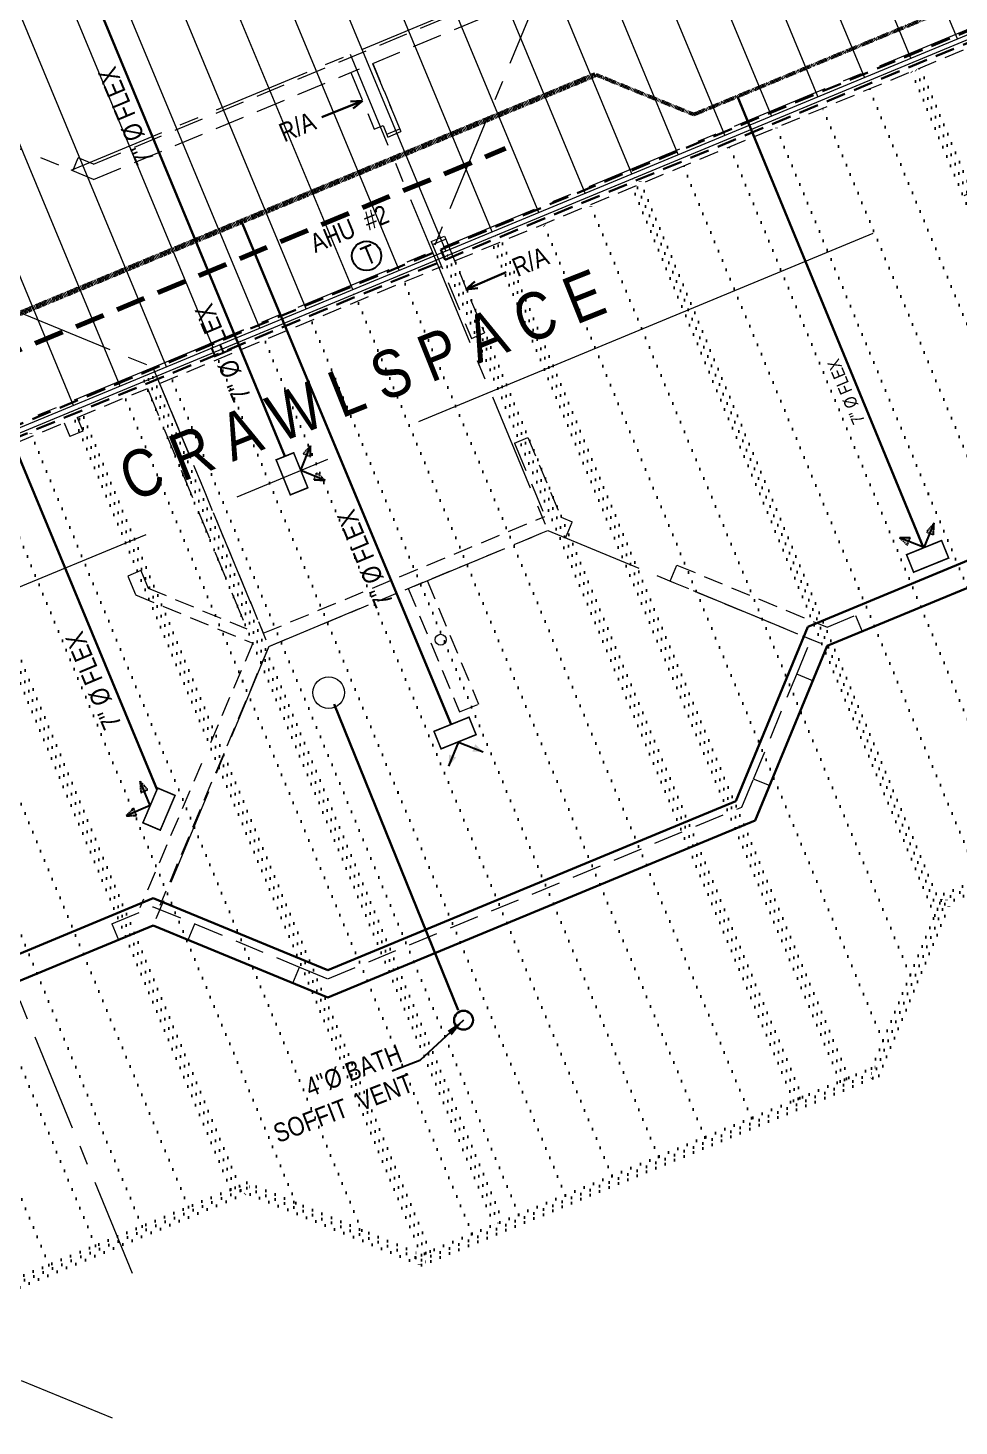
# Model space of a CAD drawing. Header units: inches. Extents: x 2775 to 35778, y 3242 to 10350.
# Drawn here: x 13675.5 to 13971.2, y 3516.1 to 3960.5 of the extents above; entities that cross this region are included whole.
import ezdxf

# ---------------------------------------------------------------- set-up
doc = ezdxf.new("R2010")
doc.units = ezdxf.units.IN
doc.header["$LTSCALE"] = 0.5
doc.header["$MEASUREMENT"] = 0
for name, pattern in [('CENTER', [2, 1.25, -0.25, 0.25, -0.25]), ('DOT2', [0.125, 0, -0.125]), ('HIDDEN', [0.375, 0.25, -0.125])]:
    doc.linetypes.add(name, pattern=pattern)
for name, color, linetype, lineweight in [('FL JOISTS', 7, 'CONTINUOUS', 20), ('FLOOR BEAMS', 3, 'HIDDEN', 30), ('FOUNDATION', 7, 'CONTINUOUS', 30), ('FOUNDATION TEXT', 7, 'CONTINUOUS', 9), ('GRID', 1, 'CENTER', 20), ('INT WALLS', 4, 'HIDDEN', 9), ('LAYOUT', 6, 'CONTINUOUS', 9), ('LL HVAC', 7, 'HIDDEN', 9), ('PT LUMBER', 7, 'DOT2', 40), ('WALLS', 4, 'HIDDEN', 9)]:
    doc.layers.add(name, color=color, linetype=linetype, lineweight=lineweight)
doc.layers.add('HVAC', color=7, linetype='CONTINUOUS')
doc.styles.add('ARCHENT', font='technical.ttf', dxfattribs={"height": 6})
doc.styles.add('ARCHENTLTD', font='technical.ttf', dxfattribs={"height": 6})
doc.dimstyles.new('ARCHENTLTD', dxfattribs={"dimtxt": 12, "dimasz": 6, "dimexe": 9, "dimexo": 3, "dimgap": 1, "dimtad": 0, "dimdec": 4, "dimzin": 1, "dimdsep": 46, "dimlunit": 4, "dimtxsty": 'ARCHENT', "dimcen": 6, "dimaunit": 1, "dimadec": 5, "dimazin": 0, "dimtfac": 1, "dimtdec": 4, "dimtofl": 0, "dimtmove": 0, "dimatfit": 3, "dimfxl": 1, "dimfrac": 2, "dimtolj": 1, "dimtzin": 0, "dimarcsym": 0})

msp = doc.modelspace()

# ---------------------------------------------------------------- hatches: boundary and pattern name
at = {"layer": 'HVAC', "linetype": 'HIDDEN', "ltscale": 0.75}
h = msp.add_hatch(color=1, dxfattribs=at)
h.paths.add_polyline_path([(13765.26, 3827.66), (13764.08, 3824.76), (13765.26, 3824.28)])
h.paths.add_polyline_path([(13762.91, 3825.23), (13764.08, 3824.76), (13765.26, 3827.66)])
h.paths.add_polyline_path([(13767.13, 3819.14), (13766.69, 3818.04), (13769.9, 3816.72)])
h.paths.add_polyline_path([(13766.69, 3818.04), (13766.24, 3816.91), (13769.9, 3816.72)])
h = msp.add_hatch(color=1, dxfattribs=at)
h.paths.add_polyline_path([(13952.38, 3798.45), (13955.28, 3797.28), (13955.76, 3798.45)])
h.paths.add_polyline_path([(13954.81, 3796.1), (13955.28, 3797.28), (13952.38, 3798.45)])
h.paths.add_polyline_path([(13960.9, 3800.32), (13962, 3799.88), (13963.31, 3803.09)])
h.paths.add_polyline_path([(13962, 3799.88), (13963.13, 3799.43), (13963.31, 3803.09)])
h = msp.add_hatch(color=1, dxfattribs=at)
h.paths.add_polyline_path([(13820.03, 3730.49), (13817.12, 3731.66), (13816.65, 3730.48)])
h.paths.add_polyline_path([(13817.6, 3732.83), (13817.12, 3731.66), (13820.03, 3730.49)])
h.paths.add_polyline_path([(13811.5, 3728.61), (13810.4, 3729.05), (13809.09, 3725.84)])
h.paths.add_polyline_path([(13810.4, 3729.05), (13809.28, 3729.51), (13809.09, 3725.84)])
h = msp.add_hatch(color=1, dxfattribs=at)
h.paths.add_polyline_path([(13706.64, 3710.1), (13709.52, 3711.33), (13709.03, 3712.5)])
h.paths.add_polyline_path([(13710.02, 3710.16), (13709.52, 3711.33), (13706.64, 3710.1)])
h.paths.add_polyline_path([(13711.34, 3717.46), (13712.43, 3717.92), (13711.09, 3721.12)])
h.paths.add_polyline_path([(13712.43, 3717.92), (13713.55, 3718.4), (13711.09, 3721.12)])

# ---------------------------------------------------------------- linework, layer by layer
at = {"layer": 'FL JOISTS', "ltscale": 50}
for p, q in [((13793.42, 3883.48), (13741.37, 4008.86)), ((13808.2, 3889.61), (13757.96, 4010.63)), ((13955.97, 3950.95), (13930.27, 4012.85)), ((13941.19, 3944.82), (13915.17, 4007.5)), ((13970.75, 3957.09), (13951.19, 4004.21)), ((13778.64, 3877.35), (13726.59, 4002.73)), ((13822.97, 3895.75), (13778.87, 4001.98)), ((13926.42, 3938.69), (13900.4, 4001.36)), ((13763.86, 3871.21), (13711.81, 3996.6)), ((13911.64, 3932.55), (13885.62, 3995.23)), ((13837.75, 3901.88), (13799.78, 3993.34)), ((13749.09, 3865.08), (13697.03, 3990.46)), ((13896.86, 3926.42), (13870.84, 3989.1)), ((13734.31, 3858.95), (13682.25, 3984.33)), ((13852.53, 3908.02), (13820.7, 3984.69)), ((13882.08, 3920.28), (13856.06, 3982.96)), ((13719.53, 3852.81), (13667.48, 3978.2)), ((13504.1, 3763.39), (14014.87, 3975.4)), ((13504.68, 3762.01), (14015.44, 3974.01)), ((13867.31, 3914.15), (13841.28, 3976.83)), ((13704.75, 3846.68), (13657.51, 3960.49)), ((13689.98, 3840.54), (13643.43, 3952.67))]:
    msp.add_line(p, q, dxfattribs=at)
at = {"layer": 'FLOOR BEAMS', "ltscale": 50}
for p, q in [((13806.67, 3890.07), (14017.62, 3977.62)), ((13808.01, 3886.82), (14018.96, 3974.39)), ((13503.72, 3764.32), (13806.67, 3890.07)), ((13806.67, 3890.07), (13808.01, 3886.82)), ((13505.06, 3761.07), (13808.01, 3886.82))]:
    msp.add_line(p, q, dxfattribs=at)
at = {"layer": 'FOUNDATION', "ltscale": 75}
for p, q in [((13923.22, 3770.18), (14011.89, 3806.99)), ((13929.35, 3764.07), (14018.02, 3800.87)), ((13900.36, 3714.73), (13923.22, 3770.18)), ((13906.47, 3708.55), (13929.35, 3764.07)), ((13770.74, 3660.97), (13900.36, 3714.73)), ((13770.74, 3652.31), (13906.47, 3708.55)), ((13626.62, 3647.09), (13715.29, 3683.89)), ((13715.29, 3683.89), (13770.74, 3660.97)), ((13626.63, 3638.43), (13715.3, 3675.24)), ((13715.3, 3675.24), (13770.74, 3652.31))]:
    msp.add_line(p, q, dxfattribs=at)
at = {"layer": 'GRID', "ltscale": 50}
for p, q in [((13689.16, 3915.32), (13840.5, 3978.13)), ((13715.17, 3852.62), (14017.89, 3978.26)), ((13840.5, 3978.13), (13803.84, 3889.42)), ((13777.82, 3952.12), (13803.84, 3889.42)), ((13644.79, 3933.66), (13689.16, 3915.32)), ((13626.45, 3889.3), (13715.17, 3852.62)), ((13715.17, 3852.62), (13803.84, 3889.43)), ((13715.17, 3852.62), (13803.28, 3889.15)), ((13803.84, 3889.42), (13840.63, 3800.74)), ((13505.55, 3765.62), (13715.17, 3852.62)), ((13715.17, 3852.62), (13751.96, 3763.94)), ((13751.96, 3763.94), (13840.63, 3800.74)), ((13840.63, 3800.74), (13929.35, 3764.07)), ((13929.35, 3764.07), (14018.02, 3800.87)), ((13929.35, 3764.07), (13906.43, 3708.62)), ((13751.96, 3763.94), (13715.29, 3675.24)), ((13770.74, 3652.31), (13906.44, 3708.64)), ((13626.63, 3638.43), (13715.29, 3675.24)), ((13715.29, 3675.24), (13770.74, 3652.31))]:
    msp.add_line(p, q, dxfattribs=at)
at = {"layer": 'HVAC', "color": 1, "linetype": 'HIDDEN', "lineweight": 50, "ltscale": 2.5}
for p, q in [((13886.99, 3932.98), (13990.11, 3975.77)), ((13886.99, 3932.98, -233521.4), (13855.78, 3945.7, -102801.62))]:
    msp.add_line(p, q, dxfattribs=at)
at = {"layer": 'HVAC', "color": 1, "linetype": 'Continuous', "lineweight": 30, "ltscale": 0.75}
for p, q in [((13728.73, 3892.96, 8965.13), (13697.24, 3968.83, -8867.66)), ((13900.84, 3938.73, 44589.53), (13960, 3795.27, 44589.53)), ((13743.33, 3899.02, 44589.53), (13809.97, 3739.15, 44589.53)), ((13757.1, 3824.34, 44589.53), (13728.73, 3892.96, 8965.13)), ((13716.49, 3718.38, 43499.51), (13656.51, 3862.98, 2795))]:
    msp.add_line(p, q, dxfattribs=at)
at = {"layer": 'HVAC', "color": 1, "linetype": 'HIDDEN', "lineweight": 70, "ltscale": 2.5}
msp.add_line((13536.93, 3813.34, -11.25), (13855.78, 3945.7, -11.25), dxfattribs=at)
at = {"layer": 'HVAC', "color": 5, "linetype": 'HIDDEN', "lineweight": 70, "ltscale": 75}
msp.add_line((13534.93, 3800.97, -11.25), (13827.16, 3922.26, -11.25), dxfattribs=at)
at = {"layer": 'HVAC', "color": 1, "linetype": 'Continuous', "ltscale": 0.75}
for p, q in [((13762.13, 3819.9, 44595.53), (13765.26, 3827.66, 44595.53)), ((13762.13, 3819.9, 44587.53), (13769.9, 3816.73, 44587.53)), ((13960.14, 3795.32), (13963.31, 3803.09)), ((13960.14, 3795.32, 8), (13952.38, 3798.45, 8)), ((13812.27, 3733.61), (13809.09, 3725.84)), ((13812.27, 3733.48, 8), (13820.03, 3730.36, 8)), ((13714.34, 3713.38, -43487.51), (13711.09, 3721.12, -43487.51)), ((13714.34, 3713.38, -43479.51), (13706.64, 3710.1, -43479.51))]:
    msp.add_line(p, q, dxfattribs=at)
at = {"layer": 'HVAC', "color": 1, "linetype": 'HIDDEN', "ltscale": 0.75}
for p, q in [((13765.26, 3827.66, 44595.53), (13762.91, 3825.23, 44595.53)), ((13765.26, 3824.28, 44595.53), (13765.26, 3827.66, 44595.53)), ((13762.91, 3825.23, 44595.53), (13765.26, 3824.28, 44595.53)), ((13767.13, 3819.14, 44595.53), (13766.24, 3816.91, 44595.53)), ((13769.9, 3816.73, 44587.53), (13767.13, 3819.14, 44587.53)), ((13766.24, 3816.91, 44587.53), (13769.9, 3816.73, 44587.53)), ((13963.31, 3803.09), (13960.9, 3800.32)), ((13960.9, 3800.32, 8), (13963.13, 3799.43, 8)), ((13963.13, 3799.43), (13963.31, 3803.09)), ((13955.76, 3798.45, 8), (13952.38, 3798.45, 8)), ((13952.38, 3798.45, 8), (13954.81, 3796.1, 8)), ((13954.81, 3796.1, 8), (13955.76, 3798.45, 8)), ((13713.55, 3718.4, -43487.51), (13711.09, 3721.12, -43487.51)), ((13711.09, 3721.12, -43487.51), (13711.34, 3717.46, -43487.51)), ((13711.34, 3717.46, -43479.51), (13713.55, 3718.4, -43479.51)), ((13709.03, 3712.5, -43479.51), (13706.64, 3710.1, -43479.51)), ((13710.02, 3710.16, -43479.51), (13709.03, 3712.5, -43479.51)), ((13706.64, 3710.1, -43479.51), (13710.02, 3710.16, -43479.51))]:
    msp.add_line(p, q, dxfattribs=at)
at = {"layer": 'HVAC', "color": 6, "lineweight": 30, "ltscale": 50}
msp.add_line((13812.18, 3648.27), (13772.79, 3745.52), dxfattribs=at)
at = {"layer": 'HVAC', "color": 1, "linetype": 'Continuous', "ltscale": 0.75, "const_width": 0.5}
for points, elevation in [([(13754.32, 3823.22), (13759.88, 3825.47), (13764.38, 3814.34), (13758.82, 3812.09), (13754.32, 3823.22)], 44589.53), ([(13717.52, 3705.51), (13711.99, 3707.86), (13716.68, 3718.9), (13722.21, 3716.56), (13717.52, 3705.51)], -43489.51)]:
    msp.add_lwpolyline(points, dxfattribs=dict(at, elevation=elevation))
for points in [[(13956.82, 3787.51), (13954.57, 3793.07), (13965.7, 3797.57), (13967.95, 3792.01), (13956.82, 3787.51)], [(13815.59, 3741.42), (13817.83, 3735.86), (13806.71, 3731.36), (13804.46, 3736.92), (13815.59, 3741.42)]]:
    msp.add_lwpolyline(points, dxfattribs=at)
at = {"layer": 'HVAC', "color": 1, "linetype": 'Continuous', "lineweight": 25, "ltscale": 50}
msp.add_circle((13783.03, 3888.04), 4.66, dxfattribs=at)
at = {"layer": 'HVAC', "color": 6, "linetype": 'Continuous', "lineweight": 9, "ltscale": 175}
msp.add_circle((13771.02, 3749.23, -2), 5, dxfattribs=at)
at = {"layer": 'HVAC', "color": 6, "linetype": 'Continuous', "lineweight": 30, "ltscale": 175}
msp.add_circle((13813.86, 3645.11, -0.7), 3, dxfattribs=at)
at = {"layer": 'INT WALLS', "ltscale": 75}
for p, q in [((13696.31, 3917.24), (13832.41, 3973.79)), ((13784.99, 3949.21), (13840.38, 3972.23)), ((13696.32, 3912.37), (13780.83, 3947.48)), ((13778.06, 3946.33), (13785.51, 3928.38)), ((13784.98, 3949.21), (13792.25, 3931.71)), ((13788.28, 3929.53), (13789.81, 3925.83)), ((13689.76, 3915.07), (13691.47, 3919.23)), ((13696.31, 3917.24), (13691.47, 3919.23)), ((13696.32, 3912.37), (13689.76, 3915.07)), ((13807.77, 3894.31), (13808.92, 3891.53)), ((13803.61, 3892.58), (13816.33, 3861.82)), ((13713.41, 3845.94), (13745.01, 3769.47)), ((13692.92, 3832.36), (13688.77, 3830.64)), ((13830.08, 3828.55), (13839.72, 3805.23)), ((13711.32, 3788.03), (13707.17, 3786.3))]:
    msp.add_line(p, q, dxfattribs=at)
at = {"layer": 'INT WALLS', "lineweight": 9, "ltscale": 50}
for p, q in [((13811.02, 3886.45), (14016.62, 3971.79)), ((13717.28, 3847.54), (13806.86, 3884.73)), ((13691.13, 3836.69), (13713.41, 3845.94)), ((13498.31, 3756.66), (13686.97, 3834.97))]:
    msp.add_line(p, q, dxfattribs=at)
at = {"layer": 'INT WALLS', "ltscale": 50}
for p, q in [((13784.99, 3949.21), (13793.97, 3927.56)), ((13785.51, 3928.38), (13788.28, 3929.53)), ((13789.43, 3926.76), (13793.59, 3928.48)), ((13789.81, 3925.83), (13793.97, 3927.56)), ((13803.61, 3892.58), (13807.77, 3894.31)), ((13803.99, 3891.66), (13808.15, 3893.38)), ((13691.13, 3836.69), (13692.92, 3832.36)), ((13686.97, 3834.97), (13688.77, 3830.64)), ((13750.24, 3768.1), (13839.72, 3805.23)), ((13751.96, 3763.94), (13840.63, 3800.74)), ((13711.32, 3788.03), (13713.63, 3782.44)), ((13707.2, 3786.21), (13709.65, 3780.3))]:
    msp.add_line(p, q, dxfattribs=at)
at = {"layer": 'LAYOUT', "color": 6, "linetype": 'CENTER', "lineweight": 5, "ltscale": 250}
for p, q in [((14405.76, 4086.59), (12862.17, 3446.84)), ((13875.55, 3446.84), (13368.53, 3656.76))]:
    msp.add_line(p, q, dxfattribs=at)
at = {"layer": 'PT LUMBER', "ltscale": 50}
for p, q in [((14050.2, 3720.08), (13955.16, 3948.99)), ((14051.58, 3720.65), (13956.55, 3949.57)), ((14052.97, 3721.23), (13957.93, 3950.14)), ((14036.81, 3714.52), (13941.77, 3943.43)), ((14022.03, 3708.38), (13926.99, 3937.3)), ((14007.25, 3702.25), (13912.21, 3931.17)), ((13992.47, 3696.11), (13897.44, 3925.03)), ((13977.7, 3689.98), (13882.66, 3918.9)), ((13963.57, 3678.37), (13866.5, 3912.19)), ((13964.38, 3680.33), (13867.88, 3912.76)), ((13965.19, 3682.29), (13869.27, 3913.34)), ((13955.74, 3659.42), (13853.1, 3906.63)), ((13947.09, 3638.51), (13838.33, 3900.5)), ((13933.49, 3625.62), (13822.16, 3893.79)), ((13934.88, 3626.2), (13823.55, 3894.36)), ((13936.26, 3626.77), (13824.93, 3894.94)), ((13921.48, 3620.65), (13810.16, 3888.8)), ((13918.71, 3619.5), (13807.39, 3887.65)), ((13920.1, 3620.07), (13808.77, 3888.23)), ((13905.32, 3613.94), (13793.99, 3882.1)), ((13890.54, 3607.81), (13779.22, 3875.96)), ((13875.76, 3601.68), (13764.44, 3869.83)), ((13860.98, 3595.55), (13749.66, 3863.69)), ((13846.2, 3589.42), (13734.88, 3857.56)), ((13713.74, 3848.78), (13824.95, 3580.61)), ((13715.13, 3849.36), (13826.34, 3581.19)), ((13831.42, 3583.29), (13720.11, 3851.43)), ((13816.64, 3577.17), (13705.33, 3845.29)), ((13712.35, 3848.21), (13823.57, 3580.04)), ((13803.25, 3571.61), (13691.94, 3839.73)), ((13800.48, 3570.46), (13689.17, 3838.58)), ((13800.48, 3570.46), (13689.17, 3838.58)), ((13801.86, 3571.04), (13690.55, 3839.16)), ((13781.52, 3578.3), (13675.77, 3833.02)), ((13760.61, 3586.95), (13661, 3826.89)), ((13739.88, 3591.24), (13644.83, 3820.18)), ((13741.26, 3591.82), (13646.22, 3820.76)), ((13742.65, 3592.4), (13647.6, 3821.33)), ((13726.48, 3585.69), (13631.44, 3814.62)), ((13711.71, 3579.55), (13616.66, 3808.49)), ((13696.93, 3573.42), (13601.89, 3802.36)), ((13682.15, 3567.28), (13587.11, 3796.22)), ((13966.37, 3685.14), (14092.53, 3737.5)), ((13965.56, 3683.18), (14095.64, 3737.17)), ((13966.71, 3682.03), (14094.82, 3735.21)), ((13943.48, 3629.76), (13966.37, 3685.14)), ((13943.82, 3626.66), (13967.52, 3683.99)), ((13945.78, 3627.47), (13968.67, 3682.84)), ((13798.52, 3569.65), (13945.44, 3630.58)), ((13800.48, 3568.84), (13944.63, 3628.62)), ((13800.48, 3567.22), (13945.78, 3627.47)), ((13620.74, 3540.17), (13747, 3592.57)), ((13623.51, 3542.95), (13745.04, 3593.38)), ((13743.08, 3590.95), (13800.48, 3567.22)), ((13745.04, 3593.38), (13800.48, 3570.46)), ((13745.04, 3591.76), (13802.44, 3568.03)), ((13625.21, 3540.4), (13745.04, 3590.14))]:
    msp.add_line(p, q, dxfattribs=at)
at = {"layer": 'PT LUMBER', "color": 1, "linetype": 'CENTER', "lineweight": 9, "ltscale": 50}
msp.add_line((13658.54, 3686.03), (13710.85, 3559.35), dxfattribs=at)
at = {"layer": 'WALLS', "color": 5, "linetype": 'Continuous', "lineweight": 30, "ltscale": 50}
for p, q in [((13781.78, 3937.36), (13768.79, 3932.16)), ((13781.78, 3937.36), (13777.97, 3937.09)), ((13781.78, 3937.36), (13778.83, 3934.92)), ((13814.54, 3877.39), (13827.4, 3882.92)), ((13814.54, 3877.39), (13817.43, 3879.9)), ((13814.54, 3877.39), (13818.35, 3877.76))]:
    msp.add_line(p, q, dxfattribs=at)
at = {"layer": 'WALLS', "color": 4, "ltscale": 50}
for p, q in [((13808.92, 3891.53), (13820.53, 3863.55)), ((13816.33, 3861.82), (13820.55, 3863.56)), ((13717.28, 3847.54), (13750.24, 3768.1)), ((13830.08, 3828.55), (13834.29, 3830.29)), ((13834.32, 3830.3), (13844.84, 3804.95)), ((13844.84, 3804.95), (13848.34, 3803.51)), ((13840.63, 3800.74), (13846.23, 3798.42)), ((13881.6, 3789.75), (13929.31, 3770.03)), ((13713.63, 3782.44), (13745.01, 3769.47)), ((13796.3, 3782.34), (13812.59, 3743.08)), ((13802.3, 3784.83), (13818.59, 3745.58)), ((13879.5, 3784.67), (13924.27, 3766.16)), ((13709.65, 3780.3), (13746.9, 3764.9)), ((13938.32, 3773.76), (13940.43, 3768.68)), ((13746.9, 3764.9), (13733.08, 3732.47)), ((13751.96, 3763.94), (13717.38, 3681.61)), ((13812.59, 3743.08), (13818.59, 3745.58)), ((13730.61, 3726.68), (13711.07, 3680.83)), ((13702.1, 3675.72), (13704.21, 3670.63))]:
    msp.add_line(p, q, dxfattribs=at)
at = {"layer": 'WALLS', "color": 4, "ltscale": 75}
for p, q in [((13846.21, 3798.37), (13848.31, 3803.45)), ((13879.5, 3784.67), (13881.6, 3789.75)), ((13929.31, 3770.03), (13938.32, 3773.77)), ((13919.68, 3755.05), (13924.27, 3766.16)), ((13924.77, 3752.95), (13929.35, 3764.07)), ((13924.77, 3752.95), (13919.68, 3755.05)), ((13902.28, 3712.82), (13905.95, 3721.73)), ((13911.05, 3719.67), (13905.97, 3721.76)), ((13906.47, 3708.55), (13911.05, 3719.67)), ((13770.74, 3658.27), (13902.28, 3712.82)), ((13770.74, 3652.31), (13906.41, 3708.58)), ((13702.1, 3675.72), (13715.29, 3681.19)), ((13715.29, 3681.19), (13728.48, 3675.73)), ((13704.21, 3670.63), (13715.3, 3675.24)), ((13715.3, 3675.24), (13726.38, 3670.65)), ((13726.38, 3670.65), (13728.48, 3675.73)), ((13759.65, 3656.9), (13761.75, 3661.98)), ((13761.75, 3661.98), (13770.74, 3658.27)), ((13759.65, 3656.9), (13770.74, 3652.31))]:
    msp.add_line(p, q, dxfattribs=at)
at = {"layer": 'WALLS', "color": 4, "lineweight": 20, "ltscale": 75}
for p, q in [((13905.97, 3721.76), (13919.68, 3755.05)), ((13911.05, 3719.67), (13924.77, 3752.95)), ((13728.48, 3675.73), (13761.75, 3661.98)), ((13726.38, 3670.65), (13759.65, 3656.9))]:
    msp.add_line(p, q, dxfattribs=at)
at = {"layer": 'WALLS', "linetype": 'Continuous', "ltscale": 25}
msp.add_circle((13806.58, 3766.04), 1.75, dxfattribs=at)

# ---------------------------------------------------------------- texts
at = {"layer": 'FOUNDATION TEXT', "ltscale": 50, "insert": (13781.62, 3846.93), "char_height": 15, "attachment_point": 5, "rotation": 21.7586, "style": 'ARCHENT'}
msp.add_mtext('C R A W L S P A C E', dxfattribs=at)
at = {"layer": 'HVAC', "color": 6, "linetype": 'Continuous', "lineweight": 30, "ltscale": 1.5, "insert": (13792.7, 3637.65), "char_height": 6, "attachment_point": 3, "rotation": 20.9994, "style": 'ARCHENTLTD'}
msp.add_mtext('4"%%c BATH\\PSOFFIT  VENT\\P{\\H1.999x;  }', dxfattribs=at)
at = {"layer": 'LL HVAC', "color": 1, "linetype": 'Continuous', "lineweight": 9, "attachment_point": 3, "rotation": 112.7831, "style": 'ARCHENTLTD'}
for insert, char_height in [((13697.6, 3946.34), 6), ((13728.3, 3871.07), 6), ((13929.29, 3854.11), 4), ((13773.48, 3805.65), 6), ((13687.17, 3766.86), 6)]:
    msp.add_mtext('7" %%C FLEX \\P\\P  ', dxfattribs=dict(at, insert=insert, char_height=char_height))
at = {"layer": 'LL HVAC', "color": 5, "linetype": 'Continuous', "lineweight": 9, "ltscale": 1.5, "insert": (13754.59, 3929.63), "char_height": 6, "attachment_point": 1, "rotation": 22.6985, "style": 'ARCHENTLTD'}
msp.add_mtext('R/A \\P{\\H1.999x;  }', dxfattribs=at)
at = {"layer": 'LL HVAC', "color": 1, "linetype": 'Continuous', "lineweight": 9, "ltscale": 1.5, "insert": (13764.43, 3894.45), "char_height": 6, "attachment_point": 1, "rotation": 22.6985, "style": 'ARCHENTLTD'}
msp.add_mtext('AHU  #2\\P       T \\P{\\H1.999x;  }', dxfattribs=at)
at = {"layer": 'LL HVAC', "color": 5, "linetype": 'Continuous', "lineweight": 30, "ltscale": 1.5, "insert": (13839.22, 3891.19), "char_height": 6, "attachment_point": 3, "rotation": 22.3848, "style": 'ARCHENTLTD'}
msp.add_mtext('R/A \\P{\\H1.999x;  }', dxfattribs=at)

# ---------------------------------------------------------------- leaders
at = {"layer": 'HVAC', "color": 6, "linetype": 'Continuous', "lineweight": 5}
msp.add_leader([(13813.86, 3645.11, 89201.55), (13799.94, 3632.27, 89201.55), (13791.22, 3628.88, 89201.55)], dimstyle='ARCHENTLTD', override={"dimgap": 3, "dimtad": 0}, dxfattribs=at)

doc.saveas('drawing.dxf')
